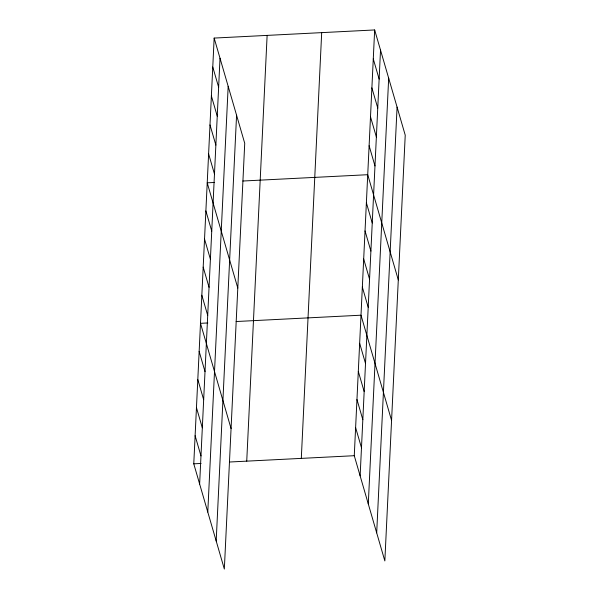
<?xml version="1.0" encoding="UTF-8"?>
<svg xmlns="http://www.w3.org/2000/svg" width="599" height="599" viewBox="0 0 599 599"><rect width="100%" height="100%" fill="white"/><g stroke="black" fill="none" stroke-linecap="round" stroke-linejoin="round"><path stroke-width="0.9" d="M214.157 38.074L244.729 143.296L224.34 569.05L193.769 463.828L214.157 38.074L374.66 29.95L405.231 135.172L384.843 560.926L354.271 455.704L374.66 29.95M199.632 483.999L220.02 58.253M207.786 512.07L228.174 86.316M216.187 540.987L236.575 115.233M246.736 461.148L267.124 35.393M301.304 458.385L321.693 32.631M360.134 475.876L380.522 50.129M368.288 503.946L388.676 78.192M376.689 532.863L397.077 107.109M214.532 182.463L207.224 182.83L237.796 288.052M242.842 181.025L367.726 174.706L398.298 279.928M207.801 322.958L200.5 323.325L231.064 428.555M236.111 321.528L361.002 315.201L391.566 420.431M193.769 463.828L201.077 463.454M229.38 462.024L354.271 455.704M373.274 58.904L379.137 79.075M371.889 87.851L377.752 108.03M370.504 116.805L376.367 136.976M369.119 145.752L374.974 165.93M366.386 202.806L372.241 222.985M365.038 230.907L370.901 251.078M363.69 259.008L369.553 279.179M362.343 287.108L368.205 307.28M359.655 343.302L365.517 363.481M358.307 371.402L364.17 391.581M356.959 399.503L362.822 419.682M355.619 427.604L361.482 447.782M212.772 67.028L218.635 87.199M211.387 95.975L217.25 116.154M210.002 124.929L215.865 145.1M208.609 153.876L214.472 174.054M205.884 210.93L211.739 231.102M204.536 239.031L210.399 259.202M203.188 267.132L209.051 287.303M201.841 295.232L207.703 315.403M199.153 351.426L205.015 371.605M197.805 379.526L203.667 399.705M196.457 407.627L202.32 427.806M195.117 435.728L200.972 455.906"/></g></svg>
